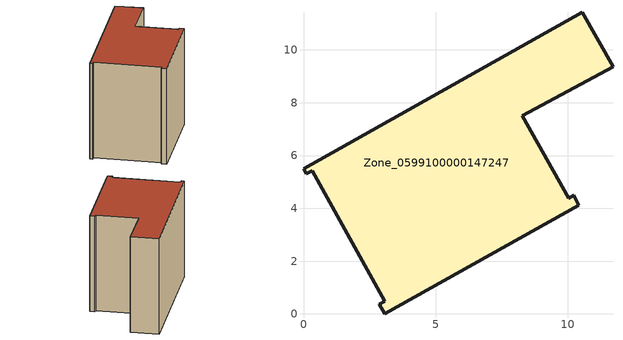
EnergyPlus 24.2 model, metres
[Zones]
Zone_0599100000147247
 floor ground (C_G): 10.23,4.49 10.43,4.12 3.08,0 2.87,0.37 3.08,0.49 0.32,5.42 0.11,5.3 0,5.5 10.56,11.43 11.72,9.36 8.29,7.5 10.04,4.39 z0
 wall outside (C_F): 10.43,4.12 10.23,4.49 10.04,4.39 8.29,7.5 11.72,9.36 10.56,11.43 0,5.5 0.11,5.3 0.32,5.42 3.08,0.49 2.87,0.37 3.08,0 10.43,4.12 z0:8.4
 roof outside (C_R): 8.29,7.5 11.72,9.36 10.56,11.43 0,5.5 0.11,5.3 0.32,5.42 3.08,0.49 2.87,0.37 3.08,0 10.43,4.12 10.23,4.49 10.04,4.39 z8.4
[BUILDING]
Pand.0599100000147247: North Axis=0; Terrain=City; Loads Convergence Tolerance Value=0.04; Temperature Convergence Tolerance Value=0.4; Solar Distribution=FullExterior; Maximum Number of Warmup Days=25; Minimum Number of Warmup Days=1
[Site:Location]
Rotterdam.The.Hague.AP_ZH_NLD Design_Conditions: Latitude=51.96; Longitude=4.45; Time Zone=1; Elevation=-4.5
[SITE:GROUNDTEMPERATURE:BUILDINGSURFACE]
18, 18, 18, 18, 18, 18, 18, 18, 18, 18, 18, 18
[MATERIAL] Thermal Absorptance=0.9; Solar Absorptance=0.7; Visible Absorptance=0.7
Name | Roughness | Thickness | Conductivity | Density | Specific Heat
G.TC.1965-1974 | MediumSmooth | 0.15 | 0.882353 | 540 | 1210
F.TC.1965-1974 | Rough | 0.3 | 0.697674 | 1920 | 840
R.TC.1965-1974 | MediumRough | 0.2 | 0.232558 | 1500 | 1000
[CONSTRUCTION]
C_G: G.TC.1965-1974
C_F: F.TC.1965-1974
C_R: R.TC.1965-1974
[ZONE]
Zone_0599100000147247: Type=1; Multiplier=1; Ceiling Height=Autocalculate; Volume=Autocalculate; Floor Area=autocalculate; Part of Total Floor Area=Yes
[ZONEINFILTRATION:DESIGNFLOWRATE]
Infil_Zone_0599100000147247: Zone or ZoneList or Space or SpaceList=Zone_0599100000147247; Schedule=AlwaysOn; Design Flow Rate Calculation Method=Flow/Area; Flow Rate per Floor Area=0.003; Constant Term Coefficient=1; Temperature Term Coefficient=0; Velocity Term Coefficient=0; Velocity Squared Term Coefficient=0
[HVACTEMPLATE:ZONE:IDEALLOADSAIRSYSTEM]
Zone_0599100000147247: Maximum Heating Supply Air Temperature=50; Minimum Cooling Supply Air Temperature=13; Maximum Heating Supply Air Humidity Ratio=0.0156; Minimum Cooling Supply Air Humidity Ratio=0.0077; Heating Limit=NoLimit; Cooling Limit=NoLimit; Dehumidification Control Type=ConstantSensibleHeatRatio; Cooling Sensible Heat Ratio=0.7; Dehumidification Setpoint=60; Humidification Control Type=None; Humidification Setpoint=30; Outdoor Air Method=None; Outdoor Air Flow Rate per Person=0.00944; Outdoor Air Flow Rate per Zone Floor Area=0; Outdoor Air Flow Rate per Zone=0; Demand Controlled Ventilation Type=None; Outdoor Air Economizer Type=NoEconomizer; Heat Recovery Type=None; Sensible Heat Recovery Effectiveness=0.7; Latent Heat Recovery Effectiveness=0.65
[ZONECONTROL:THERMOSTAT]
ThermostatControl_Zone_0599100000147247: Zone or ZoneList=Zone_0599100000147247; Control Type Schedule=DualSetpointControlType; Control 1=Thermostat_Zone_0599100000147247; Temperature Difference Between Cutout And Setpoint=0
[THERMOSTATSETPOINT:DUALSETPOINT]
Thermostat_Zone_0599100000147247: Heating Setpoint Temperature Schedule=HeatingSetpoint_Zone_0599100000147247; Cooling Setpoint Temperature Schedule=CoolingSetpoint_Zone_0599100000147247
[SCHEDULE:COMPACT]
HeatingSetpoint_Zone_0599100000147247: Through: 12/31, For: AllDays, Until: 24:00, 21
CoolingSetpoint_Zone_0599100000147247: Through: 12/31, For: AllDays, Until: 24:00, 24
DualSetpointControlType: Through: 12/31, For: AllDays, Until: 24:00, 4
AlwaysOn: Through: 12/31, For: AllDays, Until: 24:00, 1
